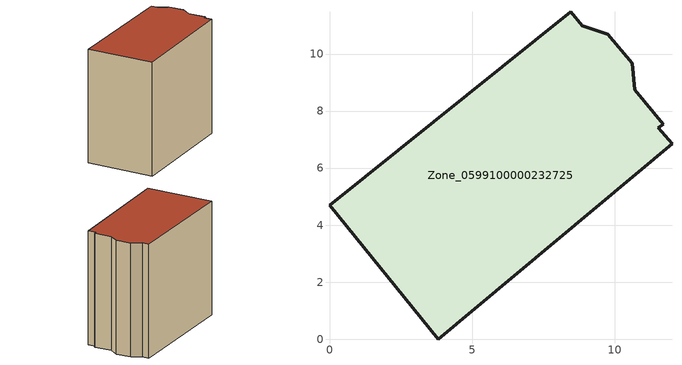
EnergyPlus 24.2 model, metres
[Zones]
Zone_0599100000232725
 floor ground (C_G): 3.82,0 0,4.7 8.46,11.48 8.86,10.99 9.77,10.69 10.63,9.67 10.7,8.76 11.7,7.54 11.53,7.41 12.01,6.85 z0
 wall outside (C_F): 0,4.7 3.82,0 12.01,6.85 11.53,7.41 11.7,7.54 10.7,8.76 10.63,9.67 9.77,10.69 8.86,10.99 8.46,11.48 0,4.7 z0:10.19
 roof outside (C_R): 3.82,0 12.01,6.85 11.53,7.41 11.7,7.54 10.7,8.76 10.63,9.67 9.77,10.69 8.86,10.99 8.46,11.48 0,4.7 z10.19
[BUILDING]
Pand.0599100000232725: North Axis=0; Terrain=City; Loads Convergence Tolerance Value=0.04; Temperature Convergence Tolerance Value=0.4; Solar Distribution=FullExterior; Maximum Number of Warmup Days=25; Minimum Number of Warmup Days=1
[Site:Location]
Rotterdam.The.Hague.AP_ZH_NLD Design_Conditions: Latitude=51.96; Longitude=4.45; Time Zone=1; Elevation=-4.5
[SITE:GROUNDTEMPERATURE:BUILDINGSURFACE]
18, 18, 18, 18, 18, 18, 18, 18, 18, 18, 18, 18
[MATERIAL] Thermal Absorptance=0.9; Solar Absorptance=0.7; Visible Absorptance=0.7
Name | Roughness | Thickness | Conductivity | Density | Specific Heat
G.TI.1946 | MediumSmooth | 0.15 | 1 | 540 | 1210
F.TI.1946 | Rough | 0.3 | 0.857143 | 1920 | 840
R.TI.1946 | MediumRough | 0.2 | 0.1 | 1500 | 1000
[CONSTRUCTION]
C_G: G.TI.1946
C_F: F.TI.1946
C_R: R.TI.1946
[ZONE]
Zone_0599100000232725: Type=1; Multiplier=1; Ceiling Height=Autocalculate; Volume=Autocalculate; Floor Area=autocalculate; Part of Total Floor Area=Yes
[ZONEINFILTRATION:DESIGNFLOWRATE]
Infil_Zone_0599100000232725: Zone or ZoneList or Space or SpaceList=Zone_0599100000232725; Schedule=AlwaysOn; Design Flow Rate Calculation Method=Flow/Area; Flow Rate per Floor Area=0.003; Constant Term Coefficient=1; Temperature Term Coefficient=0; Velocity Term Coefficient=0; Velocity Squared Term Coefficient=0
[HVACTEMPLATE:ZONE:IDEALLOADSAIRSYSTEM]
Zone_0599100000232725: Maximum Heating Supply Air Temperature=50; Minimum Cooling Supply Air Temperature=13; Maximum Heating Supply Air Humidity Ratio=0.0156; Minimum Cooling Supply Air Humidity Ratio=0.0077; Heating Limit=NoLimit; Cooling Limit=NoLimit; Dehumidification Control Type=ConstantSensibleHeatRatio; Cooling Sensible Heat Ratio=0.7; Dehumidification Setpoint=60; Humidification Control Type=None; Humidification Setpoint=30; Outdoor Air Method=None; Outdoor Air Flow Rate per Person=0.00944; Outdoor Air Flow Rate per Zone Floor Area=0; Outdoor Air Flow Rate per Zone=0; Demand Controlled Ventilation Type=None; Outdoor Air Economizer Type=NoEconomizer; Heat Recovery Type=None; Sensible Heat Recovery Effectiveness=0.7; Latent Heat Recovery Effectiveness=0.65
[ZONECONTROL:THERMOSTAT]
ThermostatControl_Zone_0599100000232725: Zone or ZoneList=Zone_0599100000232725; Control Type Schedule=DualSetpointControlType; Control 1=Thermostat_Zone_0599100000232725; Temperature Difference Between Cutout And Setpoint=0
[THERMOSTATSETPOINT:DUALSETPOINT]
Thermostat_Zone_0599100000232725: Heating Setpoint Temperature Schedule=HeatingSetpoint_Zone_0599100000232725; Cooling Setpoint Temperature Schedule=CoolingSetpoint_Zone_0599100000232725
[SCHEDULE:COMPACT]
HeatingSetpoint_Zone_0599100000232725: Through: 12/31, For: AllDays, Until: 24:00, 21
CoolingSetpoint_Zone_0599100000232725: Through: 12/31, For: AllDays, Until: 24:00, 24
DualSetpointControlType: Through: 12/31, For: AllDays, Until: 24:00, 4
AlwaysOn: Through: 12/31, For: AllDays, Until: 24:00, 1
